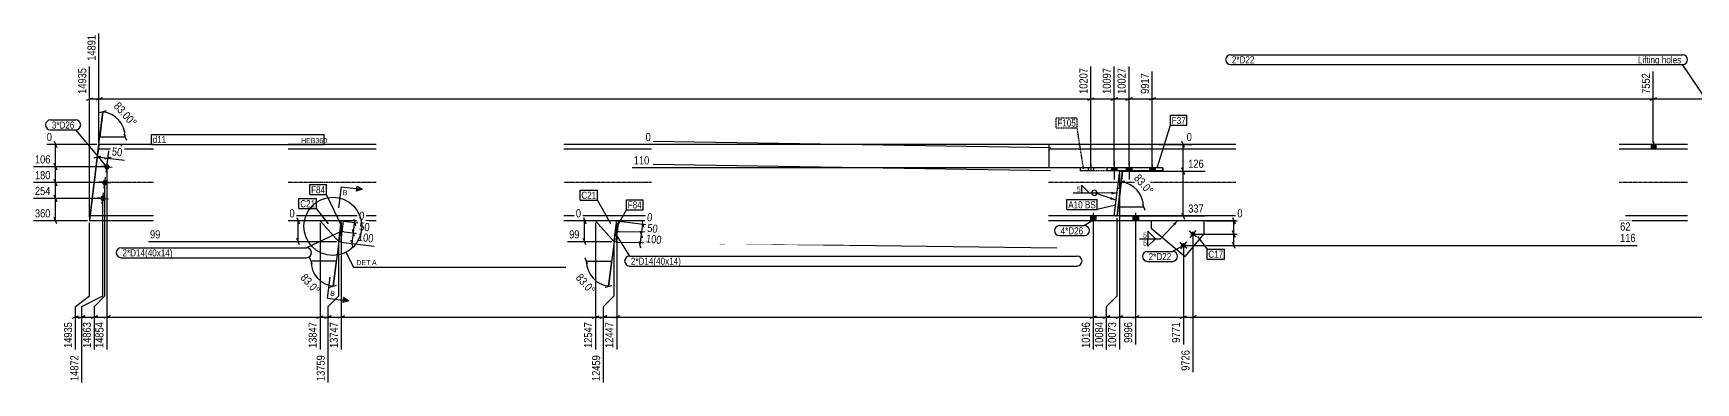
# Model space of a CAD drawing. Header units: millimetres. Extents: x 23 to 84434, y 8 to 4893.
# Drawn here: x 23 to 7873, y 23 to 1672 of the extents above; entities that cross this region are included whole.
import ezdxf

# ---------------------------------------------------------------- set-up
doc = ezdxf.new("R2010")
doc.units = ezdxf.units.MM
doc.linetypes.add('DXK_LINE_DOT2', pattern=[3.9198, 1.9599, -1.9599])
doc.linetypes.add('DXK_LINE_DOT3', pattern=[5.9187, 2.979, -0.9799, 0.9799, -0.9799])
for name, color, linetype in [('MÅLSÆTNING', 7, 'Continuous'), ('STÅL', 7, 'Continuous'), ('TEKST', 7, 'Continuous')]:
    doc.layers.add(name, color=color, linetype=linetype)
doc.styles.add('Arial', font='ARIAL.TTF', dxfattribs={"height": 0.2})
doc.styles.add('Arial Narrow', font='ARIALN.TTF', dxfattribs={"height": 0.2})

msp = doc.modelspace()

# ---------------------------------------------------------------- hatches: boundary and pattern name
at = {"layer": 'STÅL', "linetype": 'Continuous'}
for points in [[(7683.5, 1147.5), (7661.5, 1147.5), (7661.5, 1125), (7683.5, 1125)], [(357.9, 1043.6, -1), (383.7, 1040.4, -1)], [(5139.9, 1037.5), (5113.9, 1037.5), (5113.9, 1022.5), (5139.9, 1022.5)], [(5209.9, 1037.5), (5183.9, 1037.5), (5183.9, 1022.5), (5209.9, 1022.5)], [(5293.9, 1022.5), (5319.9, 1022.5), (5319.9, 1037.5), (5293.9, 1037.5)], [(348.8, 969.1, -1), (374.6, 966, -1)], [(339.6, 894.7, -1), (365.4, 891.5, -1)], [(5040.9, 810), (5014.9, 810), (5014.9, 787.5), (5040.9, 787.5)], [(5040.9, 810), (5014.9, 810), (5014.9, 787.5), (5040.9, 787.5)], [(5240.9, 810), (5214.9, 810), (5214.9, 787.5), (5240.9, 787.5)], [(5240.9, 810), (5214.9, 810), (5214.9, 787.5), (5240.9, 787.5)], [(1479, 716.8), (1483.9, 756.5), (1474, 757.7), (1469.1, 718)], [(1479, 716.8), (1483.9, 756.5), (1474, 757.7), (1469.1, 718)], [(2779.3, 716.8), (2784.1, 756.5), (2774.2, 757.8), (2769.3, 718)], [(2779.3, 716.8), (2784.1, 756.5), (2774.2, 757.8), (2769.3, 718)], [(5491.4, 716.6, -1), (5505.4, 733.5, -1)], [(5446.6, 662.8, -1), (5460.7, 679.7, -1)]]:
    msp.add_hatch(color=96, dxfattribs=at).paths.add_polyline_path(points)
at = {"layer": 'TEKST', "linetype": 'Continuous'}
for color, points in [(30, [(1550.1, 926.5), (1551.6, 938.9), (1576.5, 935.8)]), (3, [(5113.2, 899.3), (5134.9, 885.4), (5109.2, 887.4)]), (3, [(5114, 924.1), (5138.9, 917.4), (5113.7, 911.6)]), (3, [(5404.8, 773.7), (5426.5, 787.5), (5413.8, 765.1)])]:
    msp.add_hatch(color=color, dxfattribs=at).paths.add_polyline_path(points)

# ---------------------------------------------------------------- linework, layer by layer
at = {"layer": 'MÅLSÆTNING', "color": 7, "linetype": 'Continuous'}
for p, q in [((333.4, 1157.5), (333.4, 1671.4)), ((333.4, 1157.5), (333.4, 1671.4)), ((289.2, 805.7), (289.2, 1515.4)), ((5016.9, 1040), (5016.9, 1515.4)), ((5016.9, 1040), (5016.9, 1515.4)), ((5126.9, 1047.5), (5126.9, 1515.4)), ((7672.3, 1157.5), (7672.3, 1491)), ((7672.3, 1157.5), (7672.3, 1491)), ((274.2, 1356), (304.2, 1368)), ((289.2, 1362), (333.4, 1362)), ((348.4, 1368), (318.4, 1356)), ((348.4, 1368), (318.4, 1356)), ((5001.9, 1356), (5031.9, 1368)), ((5111.9, 1356), (5141.9, 1368)), ((5126.9, 1362), (5196.9, 1362)), ((5181.9, 1356), (5211.9, 1368)), ((5196.9, 1362), (5306.9, 1362)), ((5321.9, 1368), (5291.9, 1356)), ((5321.9, 1368), (5291.9, 1356)), ((5306.9, 1362), (7672.3, 1362)), ((7687.3, 1368), (7657.3, 1356)), ((7657.3, 1356), (7687.3, 1368)), ((7672.3, 1362), (8072.5, 1362)), ((367.9, 1305.7), (336.7, 1297.5)), ((323.4, 1147.5), (87.3, 1147.5)), ((322.4, 1058), (330.5, 1124.2)), ((372, 1051.9), (380.2, 1118.1)), ((5033.4, 1147.5), (2914.7, 1147.5)), ((2950.1, 1162.5), (4826.2, 1132.5)), ((4820.2, 1037.5), (4820.2, 1147.5)), ((5339.4, 1147.5), (5493.6, 1147.5)), ((5458.2, 1132.5), (5446.2, 1162.5)), ((360.8, 1042), (24, 1042)), ((122.7, 1057), (134.7, 1027)), ((310.6, 1084.8), (341.8, 1093.1)), ((326.2, 1089), (375.8, 1082.9)), ((391.5, 1087), (360.2, 1078.7)), ((370.8, 1032), (370.8, 180)), ((370.8, 1032), (370.8, 180)), ((5081.9, 1037.5), (2851.4, 1037.5)), ((4826.2, 1022.5), (2950.1, 1052.5)), ((5458.2, 1006.6), (5446.2, 1036.6)), ((5452.2, 810.3), (5452.2, 1021.6)), ((361.7, 433.4), (361.7, 957.5)), ((361.7, 433.4), (361.7, 957.5)), ((5142, 820), (5160.5, 970.9)), ((5176.2, 975), (5144.9, 966.7)), ((5160.5, 970.9), (5145.9, 851.7)), ((5151.8, 1012.5), (5151.8, 180)), ((342.5, 893.1), (24, 893.1)), ((122.7, 908.1), (134.7, 878.1)), ((128.7, 787.5), (128.7, 893.1)), ((352.5, 433.4), (352.5, 883.1)), ((352.5, 433.4), (352.5, 883.1)), ((5259.9, 866.7), (5271.9, 836.7)), ((279.2, 787.5), (24, 787.5)), ((134.7, 772.5), (122.7, 802.5)), ((1367.6, 787.5), (1233.1, 787.5)), ((1268.5, 802.5), (1280.5, 772.5)), ((1274.5, 688.3), (1274.5, 787.5)), ((1487.6, 786.3), (1581.8, 774.8)), ((1536.6, 795.4), (1544.9, 764.2)), ((2667.9, 787.5), (2585.3, 787.5)), ((2620.7, 802.5), (2632.7, 772.5)), ((2626.7, 688.3), (2626.7, 787.5)), ((2787.8, 786.3), (2941.8, 767.4)), ((2896.6, 788.1), (2904.9, 756.8)), ((5140.8, 433.4), (5140.8, 800)), ((5140.8, 433.4), (5140.8, 800)), ((5265.9, 851.7), (5145.9, 851.7)), ((5150.8, 810.3), (5556.9, 810.3)), ((5446.2, 825.3), (5458.2, 795.3)), ((5561.5, 787.5), (7532.7, 787.5)), ((5685.3, 802.5), (5697.3, 772.5)), ((5691.3, 725), (5691.3, 787.5)), ((289.2, 433.4), (289.2, 777.5)), ((1377.6, 777.5), (1377.6, 180)), ((1476.4, 777.6), (1439.8, 478.9)), ((1477.6, 777.5), (1477.6, 180)), ((1491.4, 735.5), (1614.4, 720.4)), ((1491.4, 735.5), (1614.4, 720.4)), ((1528.5, 680.5), (1534.6, 730.2)), ((1538.8, 714.5), (1530.5, 745.8)), ((1534.6, 730.2), (1540.7, 779.8)), ((2776.6, 777.6), (2739.9, 478.5)), ((2777.9, 777.5), (2777.9, 180)), ((2777.9, 777.5), (2777.9, 180)), ((2781.7, 736.7), (4838.6, 713)), ((2888.6, 673.2), (2894.7, 722.8)), ((2898.8, 707.2), (2890.5, 738.4)), ((2894.7, 722.8), (2900.8, 772.4)), ((5027.9, 757.5), (5027.9, 180)), ((5227.9, 777.5), (5227.9, 204.4)), ((5227.9, 777.5), (5227.9, 204.4)), ((5498.4, 715), (5498.4, 72.4)), ((5498.4, 715), (5498.4, 72.4)), ((5508.4, 725), (7571.6, 725)), ((5508.4, 725), (7571.6, 725)), ((5697.3, 710), (5685.3, 740)), ((5685.3, 740), (5697.3, 710)), ((5691.3, 671.3), (5691.3, 725)), ((1455.5, 688.3), (567.2, 688.3)), ((1280.5, 673.3), (1268.5, 703.3)), ((1465.5, 433.4), (1465.5, 678.3)), ((1465.5, 433.4), (1465.5, 678.3)), ((1475.4, 687.1), (1632.5, 667.8)), ((1532.7, 664.9), (1524.4, 696.2)), ((2755.7, 688.3), (2546.3, 688.3)), ((2632.7, 673.3), (2620.7, 703.3)), ((2765.7, 433.4), (2765.7, 678.3)), ((2765.7, 433.4), (2765.7, 678.3)), ((2775.6, 687.1), (4856.7, 660.4)), ((2892.7, 657.6), (2884.5, 688.8)), ((5453.6, 661.3), (5453.6, 204.4)), ((5463.6, 671.3), (7596, 671.3)), ((5697.3, 656.3), (5685.3, 686.3)), ((1340.4, 583), (1328.4, 613)), ((1334.4, 598), (1454.4, 598)), ((1439.8, 478.9), (1454.4, 598)), ((2640.6, 582.6), (2628.6, 612.6)), ((2634.6, 597.6), (2754.6, 597.6)), ((2739.9, 478.5), (2754.6, 597.6)), ((1424.1, 474.8), (1455.4, 483.1)), ((2724.3, 474.4), (2755.6, 482.6)), ((222.5, 383.4), (289.2, 433.4)), ((252.5, 383.4), (352.5, 433.4)), ((252.5, 383.4), (352.5, 433.4)), ((311.7, 383.4), (361.7, 433.4)), ((311.7, 383.4), (361.7, 433.4)), ((1415.5, 383.4), (1465.5, 433.4)), ((5090.8, 383.4), (5140.8, 433.4)), ((5090.8, 383.4), (5140.8, 433.4)), ((237.5, 327.4), (267.5, 339.4)), ((252.5, 24), (252.5, 383.4)), ((296.7, 327.4), (326.7, 339.4)), ((311.7, 180), (311.7, 383.4)), ((311.7, 333.4), (370.8, 333.4)), ((385.8, 339.4), (355.8, 327.4)), ((385.8, 339.4), (355.8, 327.4)), ((370.8, 333.4), (1377.6, 333.4)), ((1362.6, 327.4), (1392.6, 339.4)), ((1415.5, 24), (1415.5, 383.4)), ((1415.5, 333.4), (1477.6, 333.4)), ((1492.6, 339.4), (1462.6, 327.4)), ((2700.7, 327.4), (2730.7, 339.4)), ((2715.7, 24), (2715.7, 383.4)), ((2715.7, 333.4), (2777.9, 333.4)), ((2792.9, 339.4), (2762.9, 327.4)), ((2792.9, 339.4), (2762.9, 327.4)), ((5012.9, 327.4), (5042.9, 339.4)), ((5075.8, 327.4), (5105.8, 339.4)), ((5090.8, 180), (5090.8, 383.4)), ((5090.8, 333.4), (5151.8, 333.4)), ((5166.8, 339.4), (5136.8, 327.4)), ((5242.9, 339.4), (5212.9, 327.4)), ((5242.9, 339.4), (5212.9, 327.4)), ((5227.9, 333.4), (5453.6, 333.4)), ((5438.6, 327.4), (5468.6, 339.4)), ((5438.6, 327.4), (5468.6, 339.4)), ((5453.6, 333.4), (5498.4, 333.4)), ((5513.4, 339.4), (5483.4, 327.4)), ((5513.4, 339.4), (5483.4, 327.4)), ((5498.4, 333.4), (9985.4, 333.4))]:
    msp.add_line(p, q, dxfattribs=at)
for centre, start, end in [((5145.9, 851.7), 0, 83), ((1454.4, 598), 180.00512, 263), ((2754.6, 597.6), 180, 263.00471)]:
    msp.add_arc(centre, 120, start, end, dxfattribs=at)
at = {"layer": 'STÅL', "color": 2, "linetype": 'Continuous'}
for p, q in [((330.6, 1125), (327.3, 1098)), ((330.6, 1125), (333.4, 1147.5)), ((590.7, 1125), (330.6, 1125)), ((590.7, 1147.5), (333.4, 1147.5)), ((1642.5, 1147.5), (1227.6, 1147.5)), ((1642.5, 1125), (1227.6, 1125)), ((2942.8, 1147.5), (2527.9, 1147.5)), ((2942.8, 1125), (2527.9, 1125)), ((5701.5, 1147.5), (4816.9, 1147.5)), ((5701.5, 1125), (4816.9, 1125)), ((7833, 1147.5), (7511.5, 1147.5)), ((7833, 1125), (7511.5, 1125)), ((327.3, 1098), (289.2, 787.5)), ((5091.9, 1037.5), (5091.9, 1022.5)), ((5356.9, 1037.5), (5091.9, 1037.5)), ((5356.9, 1022.5), (5091.9, 1022.5)), ((5151.7, 1021.6), (5125.9, 812.2)), ((5166.5, 1019.8), (5151.7, 1021.6)), ((5356.9, 1022.5), (5356.9, 1037.5)), ((5140.8, 810.3), (5166.5, 1019.8)), ((5141.8, 941.2), (5156.7, 939.4)), ((590.7, 787.5), (289.2, 787.5)), ((590.7, 810), (292, 810)), ((1642.5, 810), (1227.6, 810)), ((1642.5, 787.5), (1227.6, 787.5)), ((1377.6, 787.5), (1465.5, 688.3)), ((1465.5, 688.3), (1477.7, 787.5)), ((1475.4, 687), (1487.6, 786.3)), ((1487.6, 786.3), (1477.7, 787.5)), ((2942.8, 810), (2527.9, 810)), ((2942.8, 787.5), (2527.9, 787.5)), ((2677.9, 787.5), (2765.7, 688.3)), ((2765.7, 688.3), (2777.9, 787.5)), ((2775.6, 687), (2787.8, 786.3)), ((2787.8, 786.3), (2777.9, 787.5)), ((5701.5, 810), (4816.9, 810)), ((5701.5, 787.5), (4816.9, 787.5)), ((5125.9, 812.2), (5140.8, 810.3)), ((5301.5, 787.5), (5301.5, 752.3)), ((5551.5, 726.3), (5551.5, 787.5)), ((7833, 810), (7511.5, 810)), ((7833, 787.5), (7511.5, 787.5)), ((5301.5, 752.3), (5462, 618.8)), ((5462, 618.8), (5551.5, 726.3)), ((1475.4, 687), (1465.5, 688.3)), ((2775.6, 687), (2765.7, 688.3))]:
    msp.add_line(p, q, dxfattribs=at)
at = {"layer": 'STÅL', "color": 7, "linetype": 'DXK_LINE_DOT2'}
for p, q in [((330.6, 1125), (328.6, 1108.4)), ((333.4, 1147.5), (330.7, 1125)), ((440.7, 1125), (440.7, 1147.5)), ((5356.9, 1037.5), (4966.9, 1037.5)), ((4966.9, 1037.5), (4966.9, 1022.5)), ((5356.9, 1022.5), (4966.9, 1022.5)), ((5151.7, 1021.6), (5125.9, 812.2)), ((5151.7, 1021.6), (5166.5, 1019.8)), ((5356.9, 1037.5), (5356.9, 1022.5)), ((5166.5, 1019.8), (5140.8, 810.3)), ((5156.7, 939.4), (5141.8, 941.2)), ((1477.6, 787.5), (1377.6, 787.5)), ((1465.5, 688.3), (1477.6, 787.5)), ((2777.9, 787.5), (2677.9, 787.5)), ((2765.7, 688.3), (2777.9, 787.5)), ((2777.9, 787.5), (2777.9, 787.5)), ((5125.9, 812.2), (5140.8, 810.3)), ((5551.5, 787.5), (5301.5, 787.5))]:
    msp.add_line(p, q, dxfattribs=at)
at = {"layer": 'STÅL', "color": 96, "linetype": 'Continuous'}
for p, q in [((7661.5, 1147.5), (7661.5, 1125)), ((7672.5, 1160.5), (7672.5, 1125)), ((7683.5, 1147.5), (7683.5, 1125)), ((396.6, 1038.8), (345, 1045.1)), ((367.7, 1016.2), (374, 1067.8)), ((5113.9, 1037.5), (5113.9, 1022.5)), ((5126.9, 1067.5), (5126.9, 982.5)), ((5139.9, 1037.5), (5139.9, 1022.5)), ((5183.9, 1037.5), (5183.9, 1022.5)), ((5196.9, 1067.5), (5196.9, 982.5)), ((5209.9, 1037.5), (5209.9, 1022.5)), ((5293.9, 1037.5), (5293.9, 1022.5)), ((5306.9, 1052.5), (5306.9, 1022.5)), ((5319.9, 1037.5), (5319.9, 1022.5)), ((387.5, 964.4), (335.9, 970.7)), ((358.5, 941.7), (364.9, 993.3)), ((378.4, 889.9), (326.7, 896.3)), ((349.4, 867.3), (355.7, 918.9)), ((5014.9, 810), (5014.9, 787.5)), ((5014.9, 810), (5014.9, 787.5)), ((5027.9, 825), (5027.9, 720)), ((5027.9, 825), (5027.9, 720)), ((5040.9, 810), (5040.9, 787.5)), ((5040.9, 810), (5040.9, 787.5)), ((5214.9, 810), (5214.9, 787.5)), ((5214.9, 810), (5214.9, 787.5)), ((5227.9, 825), (5227.9, 720)), ((5227.9, 825), (5227.9, 720)), ((5240.9, 810), (5240.9, 787.5)), ((5240.9, 810), (5240.9, 787.5)), ((1479, 716.8), (1469.1, 718)), ((1479, 716.8), (1469.1, 718)), ((1489.4, 735.7), (1471.6, 737.9)), ((1489.4, 735.7), (1471.6, 737.9)), ((1483.9, 756.5), (1474, 757.7)), ((1483.9, 756.5), (1474, 757.7)), ((2779.3, 716.8), (2769.3, 718)), ((2779.3, 716.8), (2769.3, 718)), ((2789.6, 735.7), (2771.8, 737.9)), ((2789.6, 735.7), (2771.8, 737.9)), ((2784.1, 756.5), (2774.2, 757.8)), ((2784.1, 756.5), (2774.2, 757.8)), ((5515.3, 711), (5481.5, 739.1)), ((5512.5, 741.9), (5484.3, 708.1)), ((5470.5, 657.2), (5436.7, 685.3)), ((5467.7, 688.2), (5439.5, 654.3))]:
    msp.add_line(p, q, dxfattribs=at)
at = {"layer": 'STÅL', "color": 96, "linetype": 'DXK_LINE_DOT2'}
for p, q in [((5003.9, 1037.5), (5003.9, 1022.5)), ((5016.9, 1052.5), (5016.9, 1022.5)), ((5029.9, 1037.5), (5029.9, 1022.5)), ((5113.9, 1037.5), (5113.9, 1022.5)), ((5126.9, 1067.5), (5126.9, 982.5)), ((5139.9, 1037.5), (5139.9, 1022.5)), ((5183.9, 1037.5), (5183.9, 1022.5)), ((5196.9, 1067.5), (5196.9, 982.5)), ((5209.9, 1037.5), (5209.9, 1022.5)), ((5293.9, 1037.5), (5293.9, 1022.5)), ((5306.9, 1052.5), (5306.9, 1022.5)), ((5319.9, 1037.5), (5319.9, 1022.5))]:
    msp.add_line(p, q, dxfattribs=at)
at = {"layer": 'STÅL', "color": 7, "linetype": 'DXK_LINE_DOT3'}
for p, q in [((590.7, 967.5), (211.3, 967.5)), ((1642.5, 967.5), (1227.6, 967.5)), ((2942.8, 967.5), (2527.9, 967.5)), ((5701.5, 967.5), (4816.9, 967.5)), ((7833, 967.5), (7511.5, 967.5))]:
    msp.add_line(p, q, dxfattribs=at)
at = {"layer": 'TEKST', "color": 30, "linetype": 'Continuous'}
for p, q in [((1550.1, 926.5), (1553.2, 951.3)), ((1553.2, 951.3), (1576.5, 935.8)), ((1576.5, 935.8), (1550.1, 926.5)), ((1511.9, 410.4), (1488.7, 425.9))]:
    msp.add_line(p, q, dxfattribs=at)
at = {"layer": 'TEKST', "color": 3, "linetype": 'Continuous'}
msp.add_line((5426.5, 787.5), (5346, 702.8), dxfattribs=at)

# ---------------------------------------------------------------- wipeouts: each hides what was drawn before it
at = {"color": 0}
for points in [[(4945.8, 1232.3), (4945.8, 1267.3), (4858.4, 1267.3), (4858.4, 1232.3)], [(2681.2, 891.4), (2681.2, 926.4), (2610.9, 926.4), (2610.9, 891.4)], [(4945.6, 580), (4945.6, 615), (2844.9, 615), (2844.9, 580)]]:
    msp.add_wipeout(points, dxfattribs=at).dxf.layer = 'TEKST'

# ---------------------------------------------------------------- next in the draw order: wipeouts: each hides what was drawn before it
at = {"color": 0, "linetype": 'Continuous'}
for points in [[(325.4, 1672.1), (269.4, 1672.1), (269.4, 1534.2), (325.4, 1534.2)], [(7664.3, 1491.7), (7608.3, 1491.7), (7608.3, 1378.2), (7664.3, 1378.2)], [(2947.1, 1155.5), (2947.1, 1211.5), (2906.7, 1211.5), (2906.7, 1155.5)], [(2939.8, 1045.5), (2939.8, 1101.5), (2850.7, 1101.5), (2850.7, 1045.5)], [(112.4, 901.1), (112.4, 957.1), (23.3, 957.1), (23.3, 901.1)], [(5557.6, 818.3), (5557.6, 874.3), (5468.5, 874.3), (5468.5, 818.3)], [(112.4, 795.5), (112.4, 851.5), (23.3, 851.5), (23.3, 795.5)], [(1265.5, 795.5), (1265.5, 851.5), (598.1, 851.5), (598.1, 795.5)], [(1590.7, 781.7), (1597.5, 837.3), (1557.5, 842.2), (1550.6, 786.6)], [(2617.7, 795.5), (2617.7, 851.5), (2577.3, 851.5), (2577.3, 795.5)], [(2950.8, 774.4), (4821.7, 830), (2917.5, 834.9), (2910.7, 779.3)], [(7540.7, 795.5), (7540.7, 851.5), (5700.3, 851.5), (5700.3, 795.5)], [(1258.2, 696.3), (1258.2, 752.3), (566.5, 752.3), (566.5, 696.3)], [(2610.4, 696.3), (2610.4, 752.3), (2545.6, 752.3), (2545.6, 696.3)], [(362.8, 317.2), (306.8, 317.2), (306.8, 179.3), (362.8, 179.3)], [(1369.6, 317.2), (1313.6, 317.2), (1313.6, 179.3), (1369.6, 179.3)], [(5143.8, 317.2), (5087.8, 317.2), (5087.8, 179.3), (5143.8, 179.3)], [(5490.4, 185.2), (5434.4, 185.2), (5434.4, 71.7), (5490.4, 71.7)]]:
    msp.add_wipeout(points, dxfattribs=at).dxf.layer = 'MÅLSÆTNING'
at = {"color": 0}
for points, layer in [([(448, 1081.6), (454.8, 1137.1), (390.5, 1145), (383.7, 1089.5)], 'MÅLSÆTNING'), ([(5287.3, 894.9), (5329.2, 932), (5247.9, 1023.9), (5206, 986.8)], 'MÅLSÆTNING'), ([(1352.4, 425.9), (1394.3, 463), (1313, 554.8), (1271.1, 517.7)], 'MÅLSÆTNING'), ([(2652.5, 425.4), (2694.5, 462.6), (2613.2, 554.4), (2571.2, 517.3)], 'MÅLSÆTNING'), ([(4945.8, 1232.3), (4945.8, 1267.3), (4858.4, 1267.3), (4858.4, 1232.3)], 'TEKST'), ([(1278.1, 1154), (1278.1, 1189), (587.1, 1189), (587.1, 1154)], 'TEKST'), ([(2681.2, 891.4), (2681.2, 926.4), (2610.9, 926.4), (2610.9, 891.4)], 'TEKST'), ([(4978.2, 846.4), (4978.2, 881.4), (4910, 881.4), (4910, 846.4)], 'TEKST'), ([(5280.5, 705.8), (5280.5, 734.8), (5261.2, 734.8), (5261.2, 705.8)], 'TEKST'), ([(1308.1, 619.2), (1308.1, 654.2), (444.6, 654.2), (444.6, 619.2)], 'TEKST'), ([(5641.7, 612.8), (5641.7, 647.8), (5571.3, 647.8), (5571.3, 612.8)], 'TEKST'), ([(4945.6, 580), (4945.6, 615), (2844.9, 615), (2844.9, 580)], 'TEKST')]:
    msp.add_wipeout(points, dxfattribs=at).dxf.layer = layer

# ---------------------------------------------------------------- next in the draw order: linework, layer by layer
at = {"layer": 'MÅLSÆTNING', "color": 7, "linetype": 'Continuous'}
for p, q in [((5196.9, 1047.5), (5196.9, 1515.4)), ((5196.9, 1047.5), (5196.9, 1515.4)), ((5306.9, 1040), (5306.9, 1491)), ((5306.9, 1040), (5306.9, 1491)), ((290.4, 797.5), (352.3, 1301.6)), ((352.3, 1301.6), (337.7, 1182.5)), ((457.7, 1182.5), (337.7, 1182.5)), ((451.7, 1197.5), (463.7, 1167.5)), ((128.7, 967.5), (128.7, 1042)), ((375.8, 1082.9), (454, 1073.3)), ((375.8, 1082.9), (454, 1073.3)), ((5161.7, 1021.6), (5556.9, 1021.6)), ((351.7, 967.5), (24, 967.5)), ((351.7, 967.5), (24, 967.5)), ((134.7, 952.5), (122.7, 982.5)), ((122.7, 982.5), (134.7, 952.5)), ((128.7, 893.1), (128.7, 967.5)), ((5151.8, 1012.5), (5151.8, 180)), ((342.5, 893.1), (24, 893.1)), ((134.7, 878.1), (122.7, 908.1)), ((1530.5, 745.8), (1538.8, 714.5)), ((2781.7, 736.7), (4838.6, 713)), ((2890.5, 738.4), (2898.8, 707.2)), ((5453.6, 661.3), (5453.6, 204.4)), ((1415.5, 383.4), (1465.5, 433.4)), ((2715.7, 383.4), (2765.7, 433.4)), ((2715.7, 383.4), (2765.7, 433.4)), ((252.5, 333.4), (311.7, 333.4)), ((326.7, 339.4), (296.7, 327.4)), ((311.7, 180), (311.7, 383.4)), ((1400.5, 327.4), (1430.5, 339.4)), ((5027.9, 333.4), (5090.8, 333.4)), ((5105.8, 339.4), (5075.8, 327.4)), ((5090.8, 180), (5090.8, 383.4)), ((5136.8, 327.4), (5166.8, 339.4)), ((5151.8, 333.4), (5227.9, 333.4))]:
    msp.add_line(p, q, dxfattribs=at)
msp.add_arc((337.7, 1182.5), 120, 0, 83.00018, dxfattribs=at)
at = {"layer": 'TEKST', "color": 7, "linetype": 'DXK_LINE_DOT2'}
for p, q in [((4852.4, 1273.3), (4951.8, 1273.3)), ((4852.4, 1226.3), (4852.4, 1273.3)), ((4951.8, 1226.3), (4951.8, 1273.3)), ((4852.4, 1226.3), (4951.8, 1226.3)), ((4982.2, 1032.4), (4951.8, 1226.3))]:
    msp.add_line(p, q, dxfattribs=at)
at = {"layer": 'TEKST', "color": 7, "linetype": 'Continuous'}
for p, q in [((2604.9, 932.4), (2687.2, 932.4)), ((2604.9, 885.4), (2604.9, 932.4)), ((2604.9, 885.4), (2687.2, 885.4)), ((2687.2, 885.4), (2687.2, 932.4)), ((2750.8, 772.7), (2687.2, 885.4)), ((2774.7, 720.5), (2838.9, 621)), ((2838.9, 621), (4951.6, 621)), ((2838.9, 574), (4951.6, 574))]:
    msp.add_line(p, q, dxfattribs=at)
at = {"layer": 'TEKST', "color": 3, "linetype": 'Continuous'}
for p, q in [((5321.3, 702.8), (5285.6, 738.5)), ((5285.6, 738.5), (5285.6, 702.8)), ((5285.6, 702.8), (5321.3, 702.8)), ((1535.9, 568), (2537.6, 568))]:
    msp.add_line(p, q, dxfattribs=at)
at = {"layer": 'TEKST', "color": 7, "linetype": 'Continuous'}
for centre, start, end in [((2838.9, 597.5), 90, 270), ((4951.6, 597.5), 270, 90)]:
    msp.add_arc(centre, 23.5, start, end, dxfattribs=at)

# ---------------------------------------------------------------- next in the draw order: texts
at = {"layer": 'MÅLSÆTNING', "color": 3, "linetype": 'Continuous', "style": 'Arial Narrow'}
for s, height, rotation, p in [('7552', 38.18, 90.00021, (7656.3, 1386.2)), ('0', 38.2, -7.00154, (1559.6, 793.6)), ('0', 38.2, -7.00154, (2919.6, 786.3)), ('14854', 38.18, 90.00021, (354.8, 187.3)), ('13847', 38.18, 90.00021, (1361.6, 187.3)), ('10073', 38.18, 90.00021, (5135.8, 187.3)), ('9726', 38.18, 90.00021, (5482.4, 79.7))]:
    msp.add_text(s, height=height, rotation=rotation, dxfattribs=at).set_placement(p)
for s, height, p in [('0', 38.2, (2914.7, 1163.5)), ('110', 38.18, (2858.7, 1053.5)), ('254', 38.18, (31.3, 909.1)), ('337', 38.18, (5476.5, 826.3)), ('360', 38.18, (31.3, 803.5)), ('0', 38.2, (1233.1, 803.5)), ('0', 38.2, (2585.3, 803.5)), ('0', 38.2, (5708.3, 803.5)), ('99', 38.18, (574.5, 704.3)), ('99', 38.18, (2553.6, 704.3))]:
    msp.add_text(s, height=height, dxfattribs=at).set_placement(p)
at = {"layer": 'MÅLSÆTNING', "color": 3, "style": 'Arial Narrow'}
for s, rotation, p in [('50', -7.00154, (392.6, 1096.4)), ('83.0°', -48.50088, (5217.3, 986.1)), ('83.0°', -48.49515, (1282.3, 517)), ('83.0°', -48.49515, (2582.5, 516.6))]:
    msp.add_text(s, height=38.18, rotation=rotation, dxfattribs=at).set_placement(p)
at = {"layer": 'TEKST', "color": 3, "style": 'Arial Narrow'}
for s, height, p in [('F105', 33.4, (4858.4, 1232.3)), ('C21', 33.4, (2610.9, 891.4)), ('2*D14(40x14)', 33.405, (2844.9, 580))]:
    msp.add_text(s, height=height, dxfattribs=at).set_placement(p)

# ---------------------------------------------------------------- next in the draw order: wipeouts: each hides what was drawn before it
at = {"color": 0, "linetype": 'Continuous'}
msp.add_wipeout([(281.2, 1516.1), (225.2, 1516.1), (225.2, 1378.2), (281.2, 1378.2)], dxfattribs=at).dxf.layer = 'MÅLSÆTNING'
at = {"color": 0}
for points in [[(7589.1, 1530.1), (7589.1, 1565.1), (5682.5, 1565.1), (5682.5, 1530.1)], [(1278.1, 1154), (1278.1, 1189), (587.1, 1189), (587.1, 1154)], [(4978.2, 846.4), (4978.2, 881.4), (4910, 881.4), (4910, 846.4)], [(1308.1, 619.2), (1308.1, 654.2), (444.6, 654.2), (444.6, 619.2)], [(5641.7, 612.8), (5641.7, 647.8), (5571.3, 647.8), (5571.3, 612.8)]]:
    msp.add_wipeout(points, dxfattribs=at).dxf.layer = 'TEKST'

# ---------------------------------------------------------------- next in the draw order: linework, layer by layer
at = {"layer": 'TEKST', "color": 7, "linetype": 'Continuous'}
for p, q in [((581.1, 1148), (581.1, 1195)), ((4904, 840.4), (4904, 887.4)), ((1476.5, 737.3), (1314.1, 660.2)), ((5520.8, 714), (5565.3, 653.8)), ((438.6, 660.2), (1314.1, 660.2)), ((5565.3, 653.8), (5647.7, 653.8)), ((5565.3, 606.8), (5565.3, 653.8)), ((5647.7, 606.8), (5647.7, 653.8)), ((438.6, 613.2), (1314.1, 613.2)), ((5565.3, 606.8), (5647.7, 606.8))]:
    msp.add_line(p, q, dxfattribs=at)
for centre, start, end in [((438.6, 636.7), 90, 270), ((1314.1, 636.7), 270, 90)]:
    msp.add_arc(centre, 23.5, start, end, dxfattribs=at)

# ---------------------------------------------------------------- next in the draw order: texts
at = {"layer": 'MÅLSÆTNING', "color": 3, "linetype": 'Continuous', "style": 'Arial Narrow'}
for s, p in [('14891', (317.4, 1542.2)), ('14935', (273.2, 1386.2))]:
    msp.add_text(s, height=38.18, rotation=90.00021, dxfattribs=at).set_placement(p)
at = {"layer": 'TEKST', "color": 3, "style": 'Arial Narrow'}
for s, height, p in [('d11', 33.4, (587.1, 1154)), ('2*D14(40x14)', 33.405, (444.6, 619.2)), ('C17', 33.4, (5571.3, 612.8))]:
    msp.add_text(s, height=height, dxfattribs=at).set_placement(p)

# ---------------------------------------------------------------- next in the draw order: wipeouts: each hides what was drawn before it
at = {"color": 0, "linetype": 'Continuous'}
for points, layer in [([(5298.9, 1491.7), (5242.9, 1491.7), (5242.9, 1378.2), (5298.9, 1378.2)], 'MÅLSÆTNING'), ([(112.4, 1050), (112.4, 1106), (23.3, 1106), (23.3, 1050)], 'MÅLSÆTNING'), ([(5557.6, 1029.6), (5557.6, 1085.6), (5468.5, 1085.6), (5468.5, 1029.6)], 'MÅLSÆTNING'), ([(1616, 728.2), (1622.9, 783.8), (1558.6, 791.7), (1551.8, 736.1)], 'MÅLSÆTNING'), ([(7572.3, 733), (7572.3, 789), (5707.6, 789), (5707.6, 733)], 'MÅLSÆTNING'), ([(4840.2, 720.9), (4847.1, 776.5), (2918.6, 784.4), (2911.8, 728.8)], 'MÅLSÆTNING'), ([(303.7, 317.2), (247.7, 317.2), (247.7, 179.3), (303.7, 179.3)], 'MÅLSÆTNING'), ([(1469.6, 317.2), (1413.6, 317.2), (1413.6, 179.3), (1469.6, 179.3)], 'MÅLSÆTNING'), ([(5082.8, 317.2), (5026.8, 317.2), (5026.8, 179.3), (5082.8, 179.3)], 'MÅLSÆTNING'), ([(5219.9, 317.2), (5163.9, 317.2), (5163.9, 203.7), (5219.9, 203.7)], 'MÅLSÆTNING'), ([(5445.6, 317.2), (5389.6, 317.2), (5389.6, 203.7), (5445.6, 203.7)], 'MÅLSÆTNING'), ([(5280.5, 668.3), (5280.5, 697.3), (5261.2, 697.3), (5261.2, 668.3)], 'TEKST'), ([(1615, 578), (1615, 603), (1548.4, 603), (1548.4, 578)], 'TEKST')]:
    msp.add_wipeout(points, dxfattribs=at).dxf.layer = layer
at = {"color": 0}
for points, layer in [([(487.2, 1216.6), (529.1, 1253.7), (431.7, 1363.8), (389.7, 1326.7)], 'MÅLSÆTNING'), ([(7589.1, 1530.1), (7589.1, 1565.1), (5682.5, 1565.1), (5682.5, 1530.1)], 'TEKST'), ([(1390.6, 1154), (1390.6, 1179), (1288.6, 1179), (1288.6, 1154)], 'TEKST'), ([(1354.4, 851.1), (1354.4, 886.1), (1284, 886.1), (1284, 851.1)], 'TEKST'), ([(2896.2, 845.7), (2896.2, 880.7), (2830.1, 880.7), (2830.1, 845.7)], 'TEKST'), ([(5039.9, 846.4), (5039.9, 881.4), (4988.7, 881.4), (4988.7, 846.4)], 'TEKST')]:
    msp.add_wipeout(points, dxfattribs=at).dxf.layer = layer

# ---------------------------------------------------------------- next in the draw order: linework, layer by layer
at = {"layer": 'MÅLSÆTNING', "color": 7, "linetype": 'Continuous'}
for p, q in [((333.4, 1362), (5016.9, 1362)), ((5211.9, 1368), (5181.9, 1356)), ((122.7, 1162.5), (134.7, 1132.5)), ((128.7, 1042), (128.7, 1147.5)), ((5452.2, 1021.6), (5452.2, 1147.5)), ((360.8, 1042), (24, 1042)), ((134.7, 1027), (122.7, 1057)), ((5161.7, 1021.6), (5556.9, 1021.6)), ((5446.2, 1036.6), (5458.2, 1006.6)), ((1377.6, 777.5), (1377.6, 180)), ((1477.6, 777.5), (1477.6, 180)), ((5027.9, 757.5), (5027.9, 180)), ((207.5, 327.4), (237.5, 339.4)), ((222.5, 180), (222.5, 383.4)), ((222.5, 333.4), (252.5, 333.4)), ((267.5, 339.4), (237.5, 327.4)), ((252.5, 24), (252.5, 383.4)), ((1362.6, 327.4), (1392.6, 339.4)), ((1377.6, 333.4), (1415.5, 333.4)), ((1430.5, 339.4), (1400.5, 327.4)), ((1415.5, 24), (1415.5, 383.4)), ((1492.6, 339.4), (1462.6, 327.4)), ((2777.9, 333.4), (5027.9, 333.4)), ((5012.9, 327.4), (5042.9, 339.4))]:
    msp.add_line(p, q, dxfattribs=at)
at = {"layer": 'TEKST', "color": 3, "linetype": 'Continuous'}
for p, q in [((5245.7, 702.8), (5346, 702.8)), ((5285.6, 702.8), (5321.3, 702.8)), ((5321.3, 702.8), (5285.6, 667.1)), ((5285.6, 667.1), (5285.6, 702.8))]:
    msp.add_line(p, q, dxfattribs=at)
at = {"layer": 'TEKST', "color": 7, "linetype": 'Continuous'}
msp.add_arc((5676.5, 1547.6), 23.5, 90, 270, dxfattribs=at)

# ---------------------------------------------------------------- next in the draw order: texts
at = {"layer": 'MÅLSÆTNING', "color": 3, "linetype": 'Continuous', "style": 'Arial Narrow'}
for s, p in [('9917', (5290.9, 1386.2)), ('14863', (295.7, 187.3)), ('13747', (1461.6, 187.3)), ('10084', (5074.8, 187.3)), ('9996', (5211.9, 211.7)), ('9771', (5437.6, 211.7))]:
    msp.add_text(s, height=38.18, rotation=90.00021, dxfattribs=at).set_placement(p)
at = {"layer": 'MÅLSÆTNING', "color": 3, "style": 'Arial Narrow'}
msp.add_text('83.00°', height=38.18, rotation=-48.50088, dxfattribs=at).set_placement((401, 1326))
at = {"layer": 'MÅLSÆTNING', "color": 3, "linetype": 'Continuous', "style": 'Arial Narrow'}
for s, p in [('106', (31.3, 1058)), ('126', (5476.5, 1037.6))]:
    msp.add_text(s, height=38.18, dxfattribs=at).set_placement(p)
at = {"layer": 'TEKST', "color": 3, "style": 'Arial Narrow'}
for s, height, p in [('2*D22', 33.4, (5682.5, 1530.1)), ('5', 23.9, (5263.2, 707.8))]:
    msp.add_text(s, height=height, dxfattribs=at).set_placement(p)
at = {"layer": 'TEKST', "color": 3, "linetype": 'Continuous', "style": 'Arial Narrow'}
msp.add_text('5', height=23.9, dxfattribs=at).set_placement((5263.2, 670.3))

# ---------------------------------------------------------------- next in the draw order: wipeouts: each hides what was drawn before it
at = {"color": 0, "linetype": 'Continuous'}
for points, layer in [([(1634.1, 675.6), (1641, 731.2), (1552.5, 742.1), (1545.7, 686.5)], 'MÅLSÆTNING'), ([(4858.3, 668.3), (4865.2, 723.9), (2912.5, 734.7), (2905.7, 679.2)], 'MÅLSÆTNING'), ([(7596.7, 679.3), (7596.7, 735.3), (5707.6, 735.3), (5707.6, 679.3)], 'MÅLSÆTNING'), ([(1644.8, 578), (1644.8, 603), (1622.5, 603), (1622.5, 578)], 'TEKST')]:
    msp.add_wipeout(points, dxfattribs=at).dxf.layer = layer
at = {"color": 0}
for points in [[(7804.3, 1530.1), (7804.3, 1565.1), (7599.6, 1565.1), (7599.6, 1530.1)], [(1390.6, 1154), (1390.6, 1179), (1288.6, 1179), (1288.6, 1154)], [(1354.4, 851.1), (1354.4, 886.1), (1284, 886.1), (1284, 851.1)], [(2896.2, 845.7), (2896.2, 880.7), (2830.1, 880.7), (2830.1, 845.7)], [(5039.9, 846.4), (5039.9, 881.4), (4988.7, 881.4), (4988.7, 846.4)]]:
    msp.add_wipeout(points, dxfattribs=at).dxf.layer = 'TEKST'

# ---------------------------------------------------------------- next in the draw order: linework, layer by layer
at = {"layer": 'TEKST', "color": 7, "linetype": 'Continuous'}
for p, q in [((581.1, 1195), (1396.6, 1195)), ((1396.6, 1148), (1396.6, 1195)), ((581.1, 1148), (1396.6, 1148)), ((1278, 892.1), (1360.4, 892.1)), ((1278, 845.1), (1278, 892.1)), ((1360.4, 845.1), (1360.4, 892.1)), ((2824.1, 886.7), (2902.2, 886.7)), ((2824.1, 839.7), (2824.1, 886.7)), ((2902.2, 839.7), (2902.2, 886.7)), ((4904, 887.4), (5045.9, 887.4)), ((5045.9, 840.4), (5045.9, 887.4)), ((1278, 845.1), (1360.4, 845.1)), ((1417.6, 773.7), (1360.4, 845.1)), ((2783, 766.8), (2824.1, 839.7)), ((2824.1, 839.7), (2902.2, 839.7)), ((4904, 840.4), (5045.9, 840.4)), ((5133.5, 861.4), (5045.9, 840.4))]:
    msp.add_line(p, q, dxfattribs=at)
at = {"layer": 'TEKST', "color": 3, "linetype": 'Continuous'}
for p, q in [((5134.9, 885.4), (5033.6, 919.4)), ((5138.9, 917.4), (5033.6, 919.4)), ((1499.9, 639.1), (1535.9, 568))]:
    msp.add_line(p, q, dxfattribs=at)
for start, end in [(90, 270), (270, 90)]:
    msp.add_arc((5033.6, 919.4), 12.5, start, end, dxfattribs=at)

# ---------------------------------------------------------------- next in the draw order: texts
at = {"layer": 'MÅLSÆTNING', "color": 3, "linetype": 'Continuous', "style": 'Arial Narrow'}
for s, p in [('100', (1554.6, 693.5)), ('50', (1560.7, 743.1)), ('100', (2914.6, 686.1)), ('50', (2920.7, 735.7))]:
    msp.add_text(s, height=38.18, rotation=-7.00154, dxfattribs=at).set_placement(p)
for s, p in [('62', (7515.6, 741)), ('116', (7515.6, 687.3))]:
    msp.add_text(s, height=38.18, dxfattribs=at).set_placement(p)
at = {"layer": 'TEKST', "color": 3, "style": 'Arial Narrow'}
for s, height, p in [('HEB360', 23.86, (1288.6, 1154)), ('C21', 33.4, (1284, 851.1)), ('F84', 33.4, (2830.1, 845.7)), ('A10', 33.4, (4910, 846.4)), ('BS', 33.4, (4988.7, 846.4))]:
    msp.add_text(s, height=height, dxfattribs=at).set_placement(p)
at = {"layer": 'TEKST', "color": 96, "linetype": 'Continuous', "style": 'Arial'}
for s, height, p in [('DET', 23.88, (1548.4, 578)), ('A', 23.9, (1622.5, 578))]:
    msp.add_text(s, height=height, dxfattribs=at).set_placement(p)

# ---------------------------------------------------------------- next in the draw order: wipeouts: each hides what was drawn before it
at = {"color": 0, "linetype": 'Continuous'}
for points, layer in [([(5188.9, 1516.1), (5132.9, 1516.1), (5132.9, 1378.2), (5188.9, 1378.2)], 'MÅLSÆTNING'), ([(119.7, 1155.5), (119.7, 1211.5), (79.3, 1211.5), (79.3, 1155.5)], 'MÅLSÆTNING'), ([(5501.6, 1155.5), (5501.6, 1211.5), (5461.2, 1211.5), (5461.2, 1155.5)], 'MÅLSÆTNING'), ([(112.4, 975.5), (112.4, 1031.5), (23.3, 1031.5), (23.3, 975.5)], 'MÅLSÆTNING'), ([(2769.9, 317.2), (2713.9, 317.2), (2713.9, 179.3), (2769.9, 179.3)], 'MÅLSÆTNING'), ([(5019.9, 317.2), (4963.9, 317.2), (4963.9, 179.3), (5019.9, 179.3)], 'MÅLSÆTNING'), ([(244.5, 161.2), (188.5, 161.2), (188.5, 23.3), (244.5, 23.3)], 'MÅLSÆTNING'), ([(1407.5, 161.2), (1351.5, 161.2), (1351.5, 23.3), (1407.5, 23.3)], 'MÅLSÆTNING'), ([(1446.2, 431.1), (1449.2, 455.9), (1427.2, 458.6), (1424.1, 433.8)], 'TEKST')]:
    msp.add_wipeout(points, dxfattribs=at).dxf.layer = layer
at = {"color": 0}
for points in [[(7804.3, 1530.1), (7804.3, 1565.1), (7599.6, 1565.1), (7599.6, 1530.1)], [(4980.5, 723.6), (4980.5, 758.6), (4873.9, 758.6), (4873.9, 723.6)], [(5396.3, 601.8), (5396.3, 636.8), (5289.7, 636.8), (5289.7, 601.8)]]:
    msp.add_wipeout(points, dxfattribs=at).dxf.layer = 'TEKST'

# ---------------------------------------------------------------- next in the draw order: hatches: boundary and pattern name
at = {"layer": 'TEKST', "linetype": 'Continuous'}
msp.add_hatch(color=30, dxfattribs=at).paths.add_polyline_path([(1487.1, 413.5), (1488.7, 425.9), (1511.9, 410.4)])

# ---------------------------------------------------------------- next in the draw order: linework, layer by layer
at = {"layer": 'MÅLSÆTNING', "color": 7, "linetype": 'Continuous'}
for p, q in [((5126.9, 1047.5), (5126.9, 1515.4)), ((5016.9, 1362), (5126.9, 1362)), ((5141.9, 1368), (5111.9, 1356)), ((2677.9, 777.5), (2677.9, 180)), ((1477.6, 333.4), (2677.9, 333.4)), ((2662.9, 327.4), (2692.9, 339.4)), ((2662.9, 327.4), (2692.9, 339.4)), ((2677.9, 333.4), (2715.7, 333.4)), ((2730.7, 339.4), (2700.7, 327.4)), ((2715.7, 24), (2715.7, 383.4))]:
    msp.add_line(p, q, dxfattribs=at)
at = {"layer": 'TEKST', "color": 7, "linetype": 'Continuous'}
for p, q in [((5676.5, 1571.1), (7810.3, 1571.1)), ((5676.5, 1524.1), (7810.3, 1524.1)), ((8072.5, 1136.3), (7810.3, 1524.1)), ((1412.7, 422.6), (1424.9, 521.9)), ((1412.7, 422.6), (1511.9, 410.4))]:
    msp.add_line(p, q, dxfattribs=at)
at = {"layer": 'TEKST', "color": 30, "linetype": 'Continuous'}
for p in [(1488.7, 425.9), (1511.9, 410.4)]:
    msp.add_line(p, (1485.6, 401.1), dxfattribs=at)
at = {"layer": 'TEKST', "color": 7, "linetype": 'Continuous'}
msp.add_arc((7810.3, 1547.6), 23.5, 270, 90, dxfattribs=at)

# ---------------------------------------------------------------- next in the draw order: texts
at = {"layer": 'MÅLSÆTNING', "color": 3, "linetype": 'Continuous', "style": 'Arial Narrow'}
for s, p in [('10027', (5180.9, 1386.2)), ('12447', (2761.9, 187.3)), ('10196', (5011.9, 187.3)), ('13759', (1399.5, 31.3))]:
    msp.add_text(s, height=38.18, rotation=90.00021, dxfattribs=at).set_placement(p)
for s, height, p in [('0', 38.2, (87.3, 1163.5)), ('0', 38.2, (5469.2, 1163.5)), ('180', 38.18, (31.3, 983.5))]:
    msp.add_text(s, height=height, dxfattribs=at).set_placement(p)
at = {"layer": 'TEKST', "color": 3, "style": 'Arial Narrow'}
msp.add_text('Lifting holes', height=33.405, dxfattribs=at).set_placement((7599.6, 1530.1))
at = {"layer": 'TEKST', "color": 3, "linetype": 'Continuous', "style": 'Arial'}
msp.add_text('B', height=23.9, rotation=-7.00154, dxfattribs=at).set_placement((1424.1, 433.8))

# ---------------------------------------------------------------- next in the draw order: wipeouts: each hides what was drawn before it
at = {"color": 0, "linetype": 'Continuous'}
msp.add_wipeout([(214.5, 317.2), (158.5, 317.2), (158.5, 179.3), (214.5, 179.3)], dxfattribs=at).dxf.layer = 'MÅLSÆTNING'
at = {"color": 0}
for points in [[(5464.6, 1244.2), (5464.6, 1279.2), (5398.6, 1279.2), (5398.6, 1244.2)], [(1401.2, 916.8), (1401.2, 951.8), (1335.1, 951.8), (1335.1, 916.8)], [(4968.1, 922.4), (4968.1, 951.4), (4948.8, 951.4), (4948.8, 922.4)], [(4980.5, 723.6), (4980.5, 758.6), (4873.9, 758.6), (4873.9, 723.6)], [(5396.3, 601.8), (5396.3, 636.8), (5289.7, 636.8), (5289.7, 601.8)]]:
    msp.add_wipeout(points, dxfattribs=at).dxf.layer = 'TEKST'

# ---------------------------------------------------------------- next in the draw order: linework, layer by layer
at = {"layer": 'TEKST', "color": 3, "linetype": 'Continuous'}
for p, q in [((5008.9, 919.4), (4973.2, 955.1)), ((4973.2, 955.1), (4973.2, 919.4)), ((4933.3, 919.4), (5033.6, 919.4)), ((4973.2, 919.4), (5008.9, 919.4))]:
    msp.add_line(p, q, dxfattribs=at)
at = {"layer": 'TEKST', "color": 7, "linetype": 'Continuous'}
for p, q in [((5025.6, 788.8), (4986.5, 764.6)), ((4867.9, 764.6), (4986.5, 764.6)), ((4867.9, 717.6), (4986.5, 717.6)), ((5283.7, 642.8), (5402.3, 642.8)), ((5453.6, 671.3), (5402.3, 642.8)), ((5283.7, 595.8), (5402.3, 595.8))]:
    msp.add_line(p, q, dxfattribs=at)
for centre, start, end in [((4867.9, 741.1), 90, 270), ((4986.5, 741.1), 270, 90), ((5283.7, 619.3), 90, 270), ((5402.3, 619.3), 270, 90)]:
    msp.add_arc(centre, 23.5, start, end, dxfattribs=at)

# ---------------------------------------------------------------- next in the draw order: texts
at = {"layer": 'MÅLSÆTNING', "color": 3, "linetype": 'Continuous', "style": 'Arial Narrow'}
for s, p in [('14935', (206.5, 187.3)), ('14872', (236.5, 31.3))]:
    msp.add_text(s, height=38.18, rotation=90.00021, dxfattribs=at).set_placement(p)
at = {"layer": 'TEKST', "color": 3, "style": 'Arial Narrow'}
for s, height, p in [('5', 23.9, (4950.8, 924.4)), ('4*D26', 33.4, (4873.9, 723.6)), ('2*D22', 33.4, (5289.7, 601.8))]:
    msp.add_text(s, height=height, dxfattribs=at).set_placement(p)

# ---------------------------------------------------------------- next in the draw order: wipeouts: each hides what was drawn before it
at = {"color": 0, "linetype": 'Continuous'}
for points in [[(5118.9, 1516.1), (5062.9, 1516.1), (5062.9, 1378.2), (5118.9, 1378.2)], [(2707.7, 161.2), (2651.7, 161.2), (2651.7, 23.3), (2707.7, 23.3)]]:
    msp.add_wipeout(points, dxfattribs=at).dxf.layer = 'MÅLSÆTNING'
at = {"color": 0}
for points in [[(217.7, 1222.4), (217.7, 1257.4), (111.1, 1257.4), (111.1, 1222.4)], [(5464.6, 1244.2), (5464.6, 1279.2), (5398.6, 1279.2), (5398.6, 1244.2)], [(1401.2, 916.8), (1401.2, 951.8), (1335.1, 951.8), (1335.1, 916.8)]]:
    msp.add_wipeout(points, dxfattribs=at).dxf.layer = 'TEKST'

# ---------------------------------------------------------------- next in the draw order: linework, layer by layer
at = {"layer": 'MÅLSÆTNING', "color": 7, "linetype": 'Continuous'}
for p, q in [((5001.9, 1356), (5031.9, 1368)), ((2677.9, 777.5), (2677.9, 180))]:
    msp.add_line(p, q, dxfattribs=at)
at = {"layer": 'TEKST', "color": 7, "linetype": 'Continuous'}
for p, q in [((5392.6, 1285.2), (5470.6, 1285.2)), ((5392.6, 1238.2), (5392.6, 1285.2)), ((5470.6, 1238.2), (5470.6, 1285.2)), ((5330.5, 1037.5), (5392.6, 1238.2)), ((5392.6, 1238.2), (5470.6, 1238.2)), ((1329.1, 957.8), (1407.2, 957.8)), ((1329.1, 910.8), (1329.1, 957.8)), ((1407.2, 910.8), (1407.2, 957.8)), ((1329.1, 910.8), (1407.2, 910.8)), ((1481.7, 757.8), (1407.2, 910.8))]:
    msp.add_line(p, q, dxfattribs=at)

# ---------------------------------------------------------------- next in the draw order: texts
at = {"layer": 'MÅLSÆTNING', "color": 3, "linetype": 'Continuous', "style": 'Arial Narrow'}
for s, p in [('10097', (5110.9, 1386.2)), ('12459', (2699.7, 31.3))]:
    msp.add_text(s, height=38.18, rotation=90.00021, dxfattribs=at).set_placement(p)
at = {"layer": 'TEKST', "color": 3, "style": 'Arial Narrow'}
for s, p in [('F37', (5398.6, 1244.2)), ('F84', (1335.1, 916.8))]:
    msp.add_text(s, height=33.4, dxfattribs=at).set_placement(p)

# ---------------------------------------------------------------- next in the draw order: wipeouts: each hides what was drawn before it
at = {"color": 0}
msp.add_wipeout([(217.7, 1222.4), (217.7, 1257.4), (111.1, 1257.4), (111.1, 1222.4)], dxfattribs=at).dxf.layer = 'TEKST'

# ---------------------------------------------------------------- next in the draw order: linework, layer by layer
at = {"layer": 'TEKST', "color": 7, "linetype": 'Continuous'}
for p, q in [((105.1, 1263.4), (223.7, 1263.4)), ((105.1, 1216.4), (223.7, 1216.4)), ((370.8, 1042), (223.7, 1216.4))]:
    msp.add_line(p, q, dxfattribs=at)
for centre, start, end in [((105.1, 1239.9), 90, 270), ((223.7, 1239.9), 270, 90)]:
    msp.add_arc(centre, 23.5, start, end, dxfattribs=at)

# ---------------------------------------------------------------- next in the draw order: texts
at = {"layer": 'TEKST', "color": 3, "style": 'Arial Narrow'}
msp.add_text('3*D26', height=33.4, dxfattribs=at).set_placement((111.1, 1222.4))

# ---------------------------------------------------------------- next in the draw order: wipeouts: each hides what was drawn before it
at = {"color": 0, "linetype": 'Continuous'}
for points, layer in [([(5008.9, 1516.1), (4952.9, 1516.1), (4952.9, 1378.2), (5008.9, 1378.2)], 'MÅLSÆTNING'), ([(2669.9, 317.2), (2613.9, 317.2), (2613.9, 179.3), (2669.9, 179.3)], 'MÅLSÆTNING'), ([(1504.6, 906.9), (1507.7, 931.7), (1485.6, 934.4), (1482.6, 909.6)], 'TEKST')]:
    msp.add_wipeout(points, dxfattribs=at).dxf.layer = layer

# ---------------------------------------------------------------- next in the draw order: linework, layer by layer
at = {"layer": 'TEKST', "color": 7, "linetype": 'Continuous'}
for q in [(1465, 848.8), (1576.5, 935.8)]:
    msp.add_line((1477.2, 948), q, dxfattribs=at)
at = {"layer": 'TEKST', "color": 3, "linetype": 'Continuous'}
msp.add_circle((1437.9, 761.3), 137, dxfattribs=at)

# ---------------------------------------------------------------- next in the draw order: texts
at = {"layer": 'MÅLSÆTNING', "color": 3, "linetype": 'Continuous', "style": 'Arial Narrow'}
for s, p in [('10207', (5000.9, 1386.2)), ('12547', (2661.9, 187.3))]:
    msp.add_text(s, height=38.18, rotation=90.00021, dxfattribs=at).set_placement(p)
at = {"layer": 'TEKST', "color": 3, "linetype": 'Continuous', "style": 'Arial'}
msp.add_text('B', height=23.9, rotation=-7.00154, dxfattribs=at).set_placement((1482.6, 909.6))

doc.saveas('drawing.dxf')
